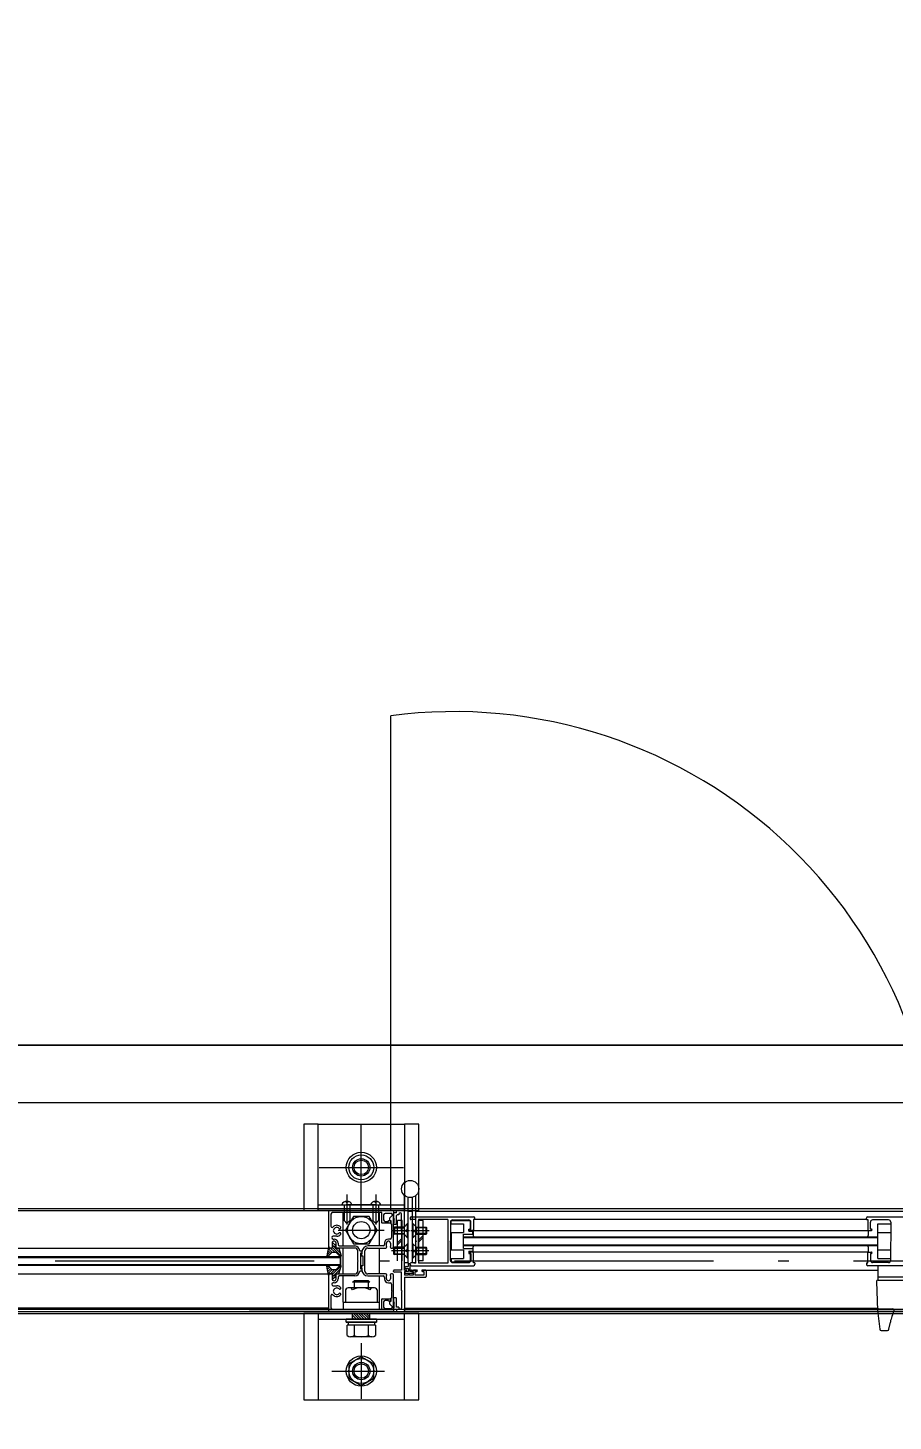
# Model space of a CAD drawing. Header units: millimetres. Extents: x -13466 to 37833, y -11727 to 34084.
# Drawn here: x 7601 to 8202, y 14027 to 14995 of the extents above; entities that cross this region are included whole.
import ezdxf

# ---------------------------------------------------------------- set-up
doc = ezdxf.new("R2010")
doc.units = ezdxf.units.MM
doc.header["$LTSCALE"] = 30
doc.header["$PDSIZE"] = 300
doc.linetypes.add('SXF_一点短鎖線', pattern=[9.25, 6, -1.5, 0.25, -1.5])
for name, color, linetype, lineweight in [('D-BMK', 2, 'SXF_一点短鎖線', 13), ('D-STR-DIM', 7, 'Continuous', 13), ('D-STR-HTXT', 7, 'Continuous', 13), ('D-STR-STR1', 2, 'Continuous', 13)]:
    doc.layers.add(name, color=color, linetype=linetype, lineweight=lineweight)
doc.styles.add('MS ゴシック', font='MS Gothic.ttf')
doc.dimstyles.new('DIM-30-F', dxfattribs={"dimscale": 30, "dimtxt": 3.5, "dimasz": 2.5, "dimexe": 0, "dimexo": 2, "dimgap": 0.8, "dimtad": 1, "dimdec": 0, "dimzin": 0, "dimdsep": 46, "dimtxsty": 'MS ゴシック', "dimblk": 'OPEN', "dimcen": 0.1, "dimaunit": 1, "dimadec": 4, "dimazin": 0, "dimtfac": 1, "dimtdec": 0, "dimtmove": 2, "dimatfit": 3, "dimldrblk": 'OPEN', "dimfxl": 1, "dimtolj": 1, "dimtzin": 0, "dimlwd": -1, "dimlwe": -1, "dimarcsym": 2})

# ---------------------------------------------------------------- blocks, each defined once
blk = doc.blocks.new('_Open')
at = {"color": 0, "linetype": 'ByBlock', "lineweight": -2}
for p, q in [((-1, 0.167), (0, 0)), ((-1, -0.167), (0, 0)), ((0, 0), (-1, 0))]:
    blk.add_line(p, q, dxfattribs=at)
blk = doc.blocks.new('*D20')
at = {"layer": 'D-STR-DIM', "color": 0, "transparency": 16777216}
for p, q in [((8743.3, 12827.45), (8769.9, 12881.24)), ((8837.13, 12848), (9599.08, 12471.25)), ((9692.9, 12491.8), (9666.31, 12438.01))]:
    blk.add_line(p, q, dxfattribs=at)
at = {"layer": 'Defpoints', "color": 0, "transparency": 16777216}
for p in [(8769.9, 12881.24), (9666.31, 12438.01), (9666.31, 12438.01)]:
    blk.add_point(p, dxfattribs=at)
at = {"layer": 'D-STR-DIM', "color": 0, "transparency": 16777216, "xscale": 75, "yscale": 75, "zscale": 75}
for p, rotation in [((8769.9, 12881.24), 153.6900675261025), ((9666.31, 12438.01), 333.6900675261025)]:
    blk.add_blockref('_Open', p, dxfattribs=dict(at, rotation=rotation))
at = {"layer": 'D-STR-DIM', "color": 0, "transparency": 16777216, "insert": (9252.01, 12728.2), "char_height": 105, "width": 46998.7126, "attachment_point": 5, "rotation": 333.69007, "style": 'MS ゴシック'}
blk.add_mtext('\\A1;R1000', dxfattribs=at)

msp = doc.modelspace()

# ---------------------------------------------------------------- linework, layer by layer
at = {"layer": 'D-BMK', "linetype": 'SXF_一点短鎖線'}
msp.add_line((5399.481, 14138.012), (10988.159, 14138.012), dxfattribs=at)
at = {"layer": 'D-STR-HTXT', "linetype": 'Continuous'}
msp.add_lwpolyline([(6032.306, 14288.012), (10432.306, 14288.012), (10432.306, 11488.012), (6032.306, 11488.012), (6032.306, 14288.012)], dxfattribs=at)
at = {"layer": 'D-STR-STR1', "linetype": 'Continuous'}
for p, q in [((7852.806, 14173.013), (7852.806, 14516.777)), ((10432.306, 14288.012), (6032.306, 14288.012)), ((6072.307, 14248.012), (10392.307, 14248.012)), ((7862.306, 14137.013), (7862.306, 14183.541)), ((7864.806, 14137.013), (7864.806, 14182.203)), ((7867.806, 14137.013), (7867.806, 14182.203)), ((7870.306, 14137.013), (7870.306, 14183.541)), ((6227.007, 14174.511), (10262.306, 14174.511)), ((7004.506, 14173.012), (7781.902, 14173.012)), ((7752.306, 14173.013), (7810.106, 14173.013)), ((7809.806, 14147.813), (7809.806, 14172.713)), ((7810.106, 14173.013), (7854.506, 14173.013)), ((7811.206, 14170.613), (7811.206, 14162.145)), ((7846.606, 14171.613), (7812.206, 14171.613)), ((7812.306, 14173.013), (7852.306, 14173.013)), ((7819.806, 14148.413), (7819.806, 14171.613)), ((7844.806, 14171.613), (7844.806, 14148.413)), ((7846.606, 14164.613), (7846.606, 14171.613)), ((7853.806, 14171.013), (7848.806, 14171.013)), ((7853.806, 14170.013), (7853.806, 14171.013)), ((7854.806, 14172.713), (7854.806, 14170.013)), ((7854.806, 14171.513), (7854.806, 14170.513)), ((7856.806, 14171.513), (7854.806, 14171.513)), ((7855.006, 14170.513), (7854.806, 14170.513)), ((7855.006, 14167.471), (7855.006, 14170.513)), ((7856.806, 14171.513), (7856.806, 14172.513)), ((7857.306, 14173.013), (7861.806, 14173.013)), ((7858.306, 14170.513), (7858.306, 14170.013)), ((7860.306, 14159.471), (7860.306, 14170.513)), ((7862.306, 14131.713), (7862.306, 14172.513)), ((7867.806, 14172.313), (7864.806, 14172.313)), ((8225.306, 14172.313), (7870.306, 14172.313)), ((7815.306, 14161.513), (7814.806, 14161.206)), ((7815.806, 14161.206), (7815.306, 14161.513)), ((7822.306, 14164.013), (7820.306, 14166.013)), ((7826.818, 14168.913), (7821.329, 14159.413)), ((7822.306, 14164.013), (7824.306, 14166.013)), ((7837.795, 14168.913), (7826.818, 14168.913)), ((7843.284, 14159.413), (7837.795, 14168.913)), ((7842.306, 14164.013), (7840.306, 14166.013)), ((7842.306, 14164.013), (7844.306, 14166.013)), ((7852.406, 14164.313), (7846.906, 14164.313)), ((7847.806, 14170.013), (7847.806, 14166.513)), ((7848.806, 14165.513), (7851.206, 14165.513)), ((7851.206, 14165.513), (7851.206, 14166.013)), ((7851.206, 14166.013), (7852.706, 14166.013)), ((7854.006, 14169.913), (7851.906, 14167.813)), ((7851.906, 14167.813), (7851.906, 14166.213)), ((7851.906, 14166.213), (7852.806, 14166.213)), ((7852.706, 14166.013), (7852.706, 14164.613)), ((7852.806, 14166.213), (7852.806, 14163.913)), ((7852.806, 14163.913), (7853.406, 14163.913)), ((7853.406, 14163.913), (7853.406, 14159.471)), ((7854.806, 14170.013), (7853.806, 14170.013)), ((7854.806, 14169.913), (7854.006, 14169.913)), ((7854.806, 14147.813), (7854.806, 14169.913)), ((7855.006, 14164.513), (7854.806, 14164.513)), ((7854.806, 14164.513), (7854.806, 14163.513)), ((7854.806, 14163.513), (7856.306, 14163.513)), ((7854.806, 14161.013), (7855.306, 14161.513)), ((7854.806, 14161.013), (7854.806, 14157.013)), ((7854.806, 14161.013), (7862.006, 14161.013)), ((7855.006, 14166.554), (7855.006, 14164.513)), ((7855.306, 14161.513), (7855.306, 14156.513)), ((7862.006, 14161.513), (7855.306, 14161.513)), ((7856.806, 14164.013), (7856.806, 14169.513)), ((7858.306, 14170.013), (7857.306, 14170.013)), ((7857.506, 14138.013), (7857.506, 14166.013)), ((7860.706, 14166.013), (7857.506, 14166.013)), ((7860.706, 14138.013), (7860.706, 14166.013)), ((7862.006, 14161.513), (7864.506, 14164.013)), ((7862.006, 14161.513), (7862.006, 14156.513)), ((7864.506, 14164.013), (7864.806, 14164.013)), ((7864.506, 14159.513), (7864.506, 14164.013)), ((7864.806, 14159.513), (7864.806, 14164.013)), ((7866.306, 14167.713), (7866.306, 14167.213)), ((7868.806, 14166.713), (7866.806, 14166.713)), ((7867.306, 14168.713), (7910.306, 14168.713)), ((7868.106, 14164.013), (7867.806, 14164.013)), ((7867.806, 14164.013), (7867.806, 14159.513)), ((7868.106, 14164.013), (7868.106, 14159.513)), ((7870.606, 14161.513), (7868.106, 14164.013)), ((7870.306, 14166.913), (7868.806, 14166.913)), ((7868.806, 14166.913), (7868.806, 14166.713)), ((7870.306, 14152.013), (7870.306, 14166.913)), ((7870.606, 14156.513), (7870.606, 14161.513)), ((7870.606, 14161.513), (7877.306, 14161.513)), ((7877.806, 14161.013), (7870.606, 14161.013)), ((7872.106, 14166.913), (7872.106, 14136.513)), ((7892.506, 14166.913), (7872.106, 14166.913)), ((7872.106, 14138.013), (7872.106, 14166.013)), ((7875.306, 14166.013), (7872.106, 14166.013)), ((7875.306, 14138.013), (7875.306, 14166.013)), ((7877.306, 14156.513), (7877.306, 14161.513)), ((7877.806, 14161.013), (7877.306, 14161.513)), ((7877.806, 14157.013), (7877.806, 14161.013)), ((7892.506, 14166.913), (7892.506, 14136.513)), ((7894.306, 14165.013), (7894.306, 14152.013)), ((7894.806, 14166.013), (7908.006, 14166.013)), ((7894.806, 14163.713), (7894.806, 14166.013)), ((7894.806, 14163.713), (7903.306, 14163.713)), ((7895.806, 14166.513), (7907.006, 14166.513)), ((7903.306, 14163.713), (7903.306, 14157.713)), ((7908.006, 14166.013), (7908.006, 14160.213)), ((7908.506, 14160.213), (7908.506, 14165.013)), ((7911.306, 14166.713), (7910.306, 14166.713)), ((7910.306, 14166.713), (7910.306, 14159.713)), ((8183.306, 14166.713), (7910.306, 14166.713)), ((7911.306, 14166.713), (7911.306, 14167.713)), ((8183.306, 14166.713), (8183.306, 14167.713)), ((8183.306, 14166.713), (8184.306, 14166.713)), ((8184.306, 14168.713), (8229.306, 14168.713)), ((8184.306, 14166.713), (8184.306, 14159.713)), ((8186.106, 14160.213), (8186.106, 14165.013)), ((8198.806, 14166.513), (8187.606, 14166.513)), ((8191.306, 14163.713), (8200.306, 14163.713)), ((8191.306, 14139.713), (8191.306, 14163.713)), ((8200.306, 14165.013), (8200.306, 14152.013)), ((7812.356, 14147.013), (7812.356, 14150.812)), ((7812.363, 14150.821), (7814.121, 14149.063)), ((7813.113, 14159.513), (7812.806, 14159.013)), ((7812.806, 14159.013), (7813.113, 14158.513)), ((7815.306, 14155.263), (7812.831, 14155.263)), ((7812.831, 14153.213), (7813.406, 14153.213)), ((7814.806, 14156.819), (7815.306, 14156.513)), ((7815.306, 14156.513), (7815.806, 14156.819)), ((7816.306, 14159.413), (7848.306, 14159.413)), ((7816.306, 14159.413), (7848.306, 14159.413)), ((7821.329, 14159.413), (7826.818, 14149.913)), ((7837.795, 14149.913), (7843.284, 14159.413)), ((7852.406, 14153.213), (7851.206, 14153.213)), ((7865.841, 14159.013), (7853.202, 14159.013)), ((7853.406, 14158.554), (7853.406, 14154.213)), ((7854.806, 14157.013), (7855.306, 14156.513)), ((7854.806, 14157.013), (7862.006, 14157.013)), ((7862.006, 14156.513), (7855.306, 14156.513)), ((7857.506, 14150.664), (7860.706, 14153.864)), ((7857.506, 14149.25), (7860.706, 14152.45)), ((7860.306, 14158.554), (7860.306, 14131.713)), ((7862.006, 14156.513), (7864.506, 14154.013)), ((7864.806, 14159.513), (7863.306, 14159.513)), ((7863.306, 14159.513), (7863.306, 14158.513)), ((7864.806, 14158.513), (7863.306, 14158.513)), ((7864.506, 14154.013), (7864.506, 14158.513)), ((7864.506, 14154.013), (7864.806, 14154.013)), ((7864.806, 14154.013), (7864.806, 14158.513)), ((7879.594, 14159.013), (7866.807, 14159.013)), ((7867.806, 14159.513), (7869.306, 14159.513)), ((7867.806, 14158.513), (7867.806, 14154.013)), ((7867.806, 14158.513), (7869.306, 14158.513)), ((7868.106, 14154.013), (7867.806, 14154.013)), ((7868.106, 14158.513), (7868.106, 14154.013)), ((7870.606, 14156.513), (7868.106, 14154.013)), ((7869.306, 14158.513), (7869.306, 14159.513)), ((7870.306, 14152.013), (7870.606, 14151.713)), ((7870.306, 14151.413), (7870.606, 14151.713)), ((7870.306, 14136.513), (7870.306, 14151.413)), ((7877.806, 14157.013), (7870.606, 14157.013)), ((7870.606, 14156.513), (7877.306, 14156.513)), ((7875.306, 14155.689), (7872.106, 14152.489)), ((7875.306, 14154.275), (7872.106, 14151.075)), ((7877.806, 14157.013), (7877.306, 14156.513)), ((7894.306, 14152.013), (7894.006, 14151.713)), ((7894.306, 14151.413), (7894.006, 14151.713)), ((7894.306, 14138.413), (7894.306, 14151.413)), ((7894.806, 14157.713), (7903.306, 14157.713)), ((7894.806, 14157.713), (7894.806, 14145.713)), ((7903.306, 14146.713), (7903.306, 14156.713)), ((7903.306, 14156.713), (7909.806, 14156.713)), ((7903.306, 14148.713), (7903.306, 14154.713)), ((7903.306, 14154.713), (8191.306, 14154.713)), ((7903.306, 14154.213), (8191.306, 14154.213)), ((7907.006, 14158.713), (7907.006, 14160.213)), ((7907.006, 14160.213), (7908.006, 14160.213)), ((7907.006, 14158.713), (7909.806, 14158.713)), ((7908.506, 14160.213), (7907.806, 14160.213)), ((7909.806, 14159.213), (7907.806, 14159.213)), ((7909.806, 14156.713), (7909.806, 14158.713)), ((7909.81, 14159.213), (8184.606, 14159.213)), ((7910.006, 14159.254), (7910.006, 14155.713)), ((8184.606, 14159.213), (8184.606, 14155.713)), ((8184.806, 14159.213), (8186.806, 14159.213)), ((8186.106, 14160.213), (8186.806, 14160.213)), ((8191.306, 14157.713), (8200.306, 14157.713)), ((8200.306, 14152.013), (8200.606, 14151.713)), ((8200.306, 14151.413), (8200.606, 14151.713)), ((8200.306, 14138.413), (8200.306, 14151.413)), ((7004.006, 14147.012), (7809.806, 14147.012)), ((7809.499, 14147.849), (7808.361, 14141.663)), ((7808.483, 14142.327), (7809.47, 14141.34)), ((7808.758, 14143.82), (7809.806, 14142.771)), ((7809.033, 14145.313), (7809.806, 14144.539)), ((7809.156, 14141.013), (7811.886, 14143.859)), ((7809.307, 14146.805), (7809.806, 14146.306)), ((7809.806, 14148.013), (7809.806, 14147.013)), ((7812.356, 14147.013), (7809.806, 14147.013)), ((7809.806, 14146.306), (7812.117, 14143.996)), ((7809.806, 14144.539), (7811.201, 14143.144)), ((7809.806, 14142.771), (7810.335, 14142.242)), ((7811.406, 14147.013), (7810.606, 14147.013)), ((7811.406, 14147.013), (7810.606, 14147.013)), ((7811.406, 14147.013), (7810.606, 14147.013)), ((7810.868, 14147.013), (7813.868, 14144.013)), ((7812.006, 14150.413), (7812.006, 14148.013)), ((7812.006, 14150.413), (7812.006, 14148.013)), ((7812.006, 14150.413), (7812.006, 14148.013)), ((7812.006, 14148.013), (7812.206, 14148.013)), ((7812.006, 14148.013), (7812.206, 14148.013)), ((7812.006, 14148.013), (7812.206, 14148.013)), ((7812.206, 14148.013), (7812.206, 14147.813)), ((7812.206, 14148.013), (7812.206, 14147.813)), ((7812.206, 14148.013), (7812.206, 14147.813)), ((7812.247, 14144.013), (7814.466, 14144.013)), ((7812.356, 14149.06), (7814.121, 14147.295)), ((7812.356, 14147.292), (7818.329, 14141.319)), ((7814.121, 14149.696), (7814.121, 14147.013)), ((7814.121, 14147.013), (7816.602, 14147.013)), ((7814.403, 14147.013), (7817.664, 14143.752)), ((7814.606, 14148.013), (7814.806, 14148.013)), ((7814.606, 14147.813), (7814.606, 14148.013)), ((7814.606, 14147.813), (7814.606, 14148.013)), ((7814.606, 14148.013), (7814.806, 14148.013)), ((7814.606, 14147.813), (7814.606, 14148.013)), ((7814.606, 14148.013), (7814.806, 14148.013)), ((7814.806, 14148.013), (7814.806, 14150.413)), ((7814.806, 14148.013), (7814.806, 14150.413)), ((7814.806, 14148.013), (7814.806, 14150.413)), ((7817.556, 14141.013), (7814.827, 14143.859)), ((7827.806, 14147.013), (7815.406, 14147.013)), ((7816.171, 14147.013), (7816.81, 14146.373)), ((7816.206, 14150.413), (7816.206, 14149.213)), ((7816.206, 14150.413), (7816.206, 14149.413)), ((7816.602, 14147.013), (7818.343, 14141.668)), ((7817.006, 14148.413), (7827.806, 14148.413)), ((7819.806, 14129.013), (7819.806, 14147.013)), ((7826.818, 14149.913), (7837.795, 14149.913)), ((7829.806, 14138.471), (7829.806, 14145.013)), ((7831.206, 14145.013), (7832.806, 14145.013)), ((7831.806, 14143.513), (7831.806, 14138.013)), ((7832.806, 14143.513), (7831.806, 14143.513)), ((7832.506, 14143.013), (7832.506, 14141.513)), ((7832.806, 14143.013), (7832.506, 14143.013)), ((7832.506, 14141.513), (7833.406, 14141.513)), ((7832.806, 14145.013), (7832.806, 14143.513)), ((7832.806, 14144.413), (7832.806, 14143.013)), ((7833.406, 14141.513), (7833.406, 14134.513)), ((7834.806, 14138.471), (7834.806, 14145.013)), ((7847.406, 14148.413), (7836.806, 14148.413)), ((7836.806, 14147.013), (7849.206, 14147.013)), ((7844.806, 14147.013), (7844.806, 14129.013)), ((7848.406, 14150.413), (7848.406, 14149.413)), ((7849.806, 14148.013), (7849.806, 14150.413)), ((7850.006, 14148.013), (7849.806, 14148.013)), ((7850.006, 14147.813), (7850.006, 14148.013)), ((7852.406, 14148.013), (7852.406, 14147.813)), ((7852.606, 14148.013), (7852.406, 14148.013)), ((7852.606, 14150.413), (7852.606, 14148.013)), ((7865.841, 14145.013), (7853.202, 14145.013)), ((7853.206, 14147.013), (7854.006, 14147.013)), ((7854.806, 14147.013), (7855.306, 14147.513)), ((7854.806, 14147.013), (7854.806, 14143.013)), ((7854.806, 14147.013), (7862.006, 14147.013)), ((7854.806, 14143.013), (7855.306, 14142.513)), ((7854.806, 14143.013), (7862.006, 14143.013)), ((7855.306, 14147.513), (7855.306, 14142.513)), ((7862.006, 14147.513), (7855.306, 14147.513)), ((7862.006, 14142.513), (7855.306, 14142.513)), ((7862.006, 14147.513), (7864.506, 14150.013)), ((7862.006, 14147.513), (7862.006, 14142.513)), ((7862.006, 14142.513), (7864.506, 14140.013)), ((7864.806, 14145.513), (7863.306, 14145.513)), ((7863.306, 14145.513), (7863.306, 14144.513)), ((7864.806, 14144.513), (7863.306, 14144.513)), ((7864.506, 14150.013), (7864.806, 14150.013)), ((7864.506, 14145.513), (7864.506, 14150.013)), ((7864.506, 14140.013), (7864.506, 14144.513)), ((7864.806, 14145.513), (7864.806, 14150.013)), ((7864.806, 14140.013), (7864.806, 14144.513)), ((7879.223, 14145.013), (7866.807, 14145.013)), ((7868.106, 14150.013), (7867.806, 14150.013)), ((7867.806, 14150.013), (7867.806, 14145.513)), ((7867.806, 14145.513), (7869.306, 14145.513)), ((7867.806, 14144.513), (7867.806, 14140.013)), ((7867.806, 14144.513), (7869.306, 14144.513)), ((7868.106, 14150.013), (7868.106, 14145.513)), ((7870.606, 14147.513), (7868.106, 14150.013)), ((7868.106, 14144.513), (7868.106, 14140.013)), ((7870.606, 14142.513), (7868.106, 14140.013)), ((7869.306, 14144.513), (7869.306, 14145.513)), ((7870.606, 14142.513), (7870.606, 14147.513)), ((7870.606, 14147.513), (7877.306, 14147.513)), ((7877.806, 14147.013), (7870.606, 14147.013)), ((7877.806, 14143.013), (7870.606, 14143.013)), ((7870.606, 14142.513), (7877.306, 14142.513)), ((7877.306, 14142.513), (7877.306, 14147.513)), ((7877.806, 14147.013), (7877.306, 14147.513)), ((7877.806, 14143.013), (7877.306, 14142.513)), ((7877.806, 14143.013), (7877.806, 14147.013)), ((7894.806, 14145.713), (7903.306, 14145.713)), ((7903.306, 14149.213), (8191.306, 14149.213)), ((7903.306, 14148.713), (8191.306, 14148.713)), ((7903.306, 14146.713), (7909.806, 14146.713)), ((7903.306, 14145.713), (7903.306, 14139.713)), ((7907.006, 14144.713), (7907.006, 14143.213)), ((7907.006, 14144.713), (7909.806, 14144.713)), ((7907.006, 14143.213), (7908.006, 14143.213)), ((7909.806, 14144.213), (7907.806, 14144.213)), ((7908.506, 14143.213), (7907.806, 14143.213)), ((7908.006, 14143.213), (7908.006, 14137.413)), ((7908.506, 14143.213), (7908.506, 14138.413)), ((7909.806, 14146.713), (7909.806, 14144.713)), ((7910.006, 14144.171), (7910.006, 14147.713)), ((8184.606, 14144.213), (7910.006, 14144.213)), ((7910.306, 14136.713), (7910.306, 14143.713)), ((8184.306, 14136.713), (8184.306, 14143.713)), ((8184.606, 14147.713), (8184.606, 14144.213)), ((8184.806, 14144.213), (8186.806, 14144.213)), ((8186.106, 14143.213), (8186.106, 14138.413)), ((8186.106, 14143.213), (8186.806, 14143.213)), ((8191.306, 14145.713), (8200.306, 14145.713)), ((6994.806, 14141.012), (7817.806, 14141.012)), ((6994.806, 14140.512), (7817.806, 14140.512)), ((6994.806, 14135.512), (7817.806, 14135.512)), ((6994.806, 14135.012), (7817.806, 14135.012)), ((7809.499, 14128.176), (7808.361, 14134.363)), ((7808.483, 14133.699), (7809.47, 14134.686)), ((7808.758, 14132.206), (7809.806, 14133.254)), ((7808.838, 14135.013), (7809.156, 14135.013)), ((7809.033, 14130.713), (7809.806, 14131.487)), ((7809.156, 14135.013), (7811.886, 14132.167)), ((7809.806, 14133.254), (7810.335, 14133.783)), ((7809.806, 14131.487), (7811.201, 14132.881)), ((7809.806, 14129.719), (7812.117, 14132.03)), ((7810.868, 14129.013), (7813.868, 14132.013)), ((7812.247, 14132.013), (7814.466, 14132.013)), ((7812.356, 14128.733), (7818.329, 14134.706)), ((7814.403, 14129.013), (7817.664, 14132.274)), ((7817.556, 14135.013), (7814.827, 14132.167)), ((7816.602, 14129.013), (7818.343, 14134.358)), ((7817.868, 14141.013), (7817.556, 14141.013)), ((7817.868, 14135.013), (7817.556, 14135.013)), ((7817.806, 14141.013), (7817.806, 14135.013)), ((7817.806, 14141.013), (7817.806, 14135.013)), ((7817.806, 14141.013), (7817.806, 14135.013)), ((7817.806, 14135.013), (7817.806, 14141.013)), ((7829.806, 14131.013), (7829.806, 14137.554)), ((7831.806, 14138.013), (7831.806, 14132.513)), ((7831.806, 14132.513), (7832.806, 14132.513)), ((7832.506, 14134.513), (7832.506, 14133.013)), ((7833.406, 14134.513), (7832.506, 14134.513)), ((7832.506, 14133.013), (7832.806, 14133.013)), ((7832.806, 14133.013), (7832.806, 14131.613)), ((7832.806, 14132.513), (7832.806, 14131.013)), ((7834.806, 14131.013), (7834.806, 14137.554)), ((7860.306, 14131.713), (7855.306, 14131.713)), ((7862.306, 14137.013), (7864.806, 14137.013)), ((7862.306, 14131.713), (7863.306, 14131.713)), ((7862.658, 14133.507), (7863.022, 14134.007)), ((7863.062, 14132.713), (7865.055, 14132.713)), ((7863.426, 14134.213), (7864.78, 14134.213)), ((7864.506, 14140.013), (7864.806, 14140.013)), ((7864.869, 14135.93), (7864.78, 14134.213)), ((7865.055, 14132.713), (7865.137, 14130.613)), ((7865.319, 14136.213), (7866.171, 14136.213)), ((7866.303, 14130.613), (7866.171, 14136.213)), ((7866.306, 14135.713), (7866.306, 14136.213)), ((7868.806, 14136.713), (7866.806, 14136.713)), ((7867.306, 14134.713), (7910.306, 14134.713)), ((7867.306, 14131.713), (7870.806, 14131.713)), ((7868.106, 14140.013), (7867.806, 14140.013)), ((7867.806, 14137.013), (7870.306, 14137.013)), ((7870.506, 14131.713), (7868.506, 14131.713)), ((7868.806, 14136.513), (7868.806, 14136.713)), ((7870.306, 14136.513), (7868.806, 14136.513)), ((7875.306, 14138.013), (7872.106, 14138.013)), ((7892.506, 14136.513), (7872.106, 14136.513)), ((7876.806, 14131.713), (7874.806, 14131.713)), ((7876.806, 14131.713), (7874.806, 14131.713)), ((7874.806, 14131.713), (7876.806, 14131.713)), ((7876.806, 14131.713), (8191.306, 14131.713)), ((7894.806, 14139.713), (7903.306, 14139.713)), ((7894.806, 14139.713), (7894.806, 14137.413)), ((7894.806, 14137.413), (7908.006, 14137.413)), ((7895.806, 14136.913), (7907.006, 14136.913)), ((7911.306, 14136.713), (7910.306, 14136.713)), ((7911.306, 14136.713), (7911.306, 14135.713)), ((8183.306, 14136.713), (8183.306, 14135.713)), ((8183.306, 14136.713), (8184.306, 14136.713)), ((8226.506, 14134.713), (8184.306, 14134.713)), ((8198.806, 14136.913), (8187.606, 14136.913)), ((8191.306, 14139.713), (8200.306, 14139.713)), ((8191.306, 14134.713), (8191.306, 14124.713)), ((8214.306, 14134.713), (8191.306, 14134.713)), ((7004.006, 14129.012), (7809.806, 14129.012)), ((7809.307, 14129.22), (7809.806, 14129.719)), ((7809.806, 14128.013), (7809.806, 14129.013)), ((7812.356, 14129.013), (7809.806, 14129.013)), ((7809.806, 14103.313), (7809.806, 14128.213)), ((7810.606, 14129.013), (7811.406, 14129.013)), ((7810.606, 14129.013), (7811.406, 14129.013)), ((7810.606, 14129.013), (7811.406, 14129.013)), ((7812.006, 14128.013), (7812.006, 14125.613)), ((7812.206, 14128.013), (7812.006, 14128.013)), ((7812.206, 14128.013), (7812.006, 14128.013)), ((7812.006, 14128.013), (7812.006, 14125.613)), ((7812.206, 14128.013), (7812.006, 14128.013)), ((7812.006, 14128.013), (7812.006, 14125.613)), ((7812.206, 14128.213), (7812.206, 14128.013)), ((7812.206, 14128.213), (7812.206, 14128.013)), ((7812.206, 14128.213), (7812.206, 14128.013)), ((7812.356, 14129.013), (7812.356, 14125.213)), ((7812.356, 14126.966), (7814.121, 14128.73)), ((7812.363, 14125.205), (7814.121, 14126.963)), ((7813.406, 14122.813), (7812.831, 14122.813)), ((7814.121, 14129.013), (7816.602, 14129.013)), ((7814.121, 14126.329), (7814.121, 14129.013)), ((7814.606, 14128.013), (7814.606, 14128.213)), ((7814.606, 14128.013), (7814.606, 14128.213)), ((7814.606, 14128.013), (7814.606, 14128.213)), ((7814.806, 14128.013), (7814.606, 14128.013)), ((7814.806, 14128.013), (7814.606, 14128.013)), ((7814.806, 14128.013), (7814.606, 14128.013)), ((7814.806, 14125.613), (7814.806, 14128.013)), ((7814.806, 14125.613), (7814.806, 14128.013)), ((7814.806, 14125.613), (7814.806, 14128.013)), ((7815.406, 14129.013), (7827.806, 14129.013)), ((7816.171, 14129.013), (7816.81, 14129.652)), ((7816.206, 14126.813), (7816.206, 14125.613)), ((7816.206, 14126.613), (7816.206, 14125.613)), ((7827.806, 14127.613), (7817.006, 14127.613)), ((7819.806, 14109.413), (7819.806, 14127.613)), ((7826.306, 14123.212), (7827.306, 14124.212)), ((7838.306, 14123.212), (7826.306, 14123.212)), ((7837.306, 14124.212), (7827.306, 14124.212)), ((7827.306, 14124.212), (7827.306, 14118.438)), ((7832.806, 14131.013), (7831.206, 14131.013)), ((7849.206, 14129.013), (7836.806, 14129.013)), ((7836.806, 14127.613), (7847.406, 14127.613)), ((7838.306, 14123.212), (7837.306, 14124.212)), ((7837.306, 14118.438), (7837.306, 14124.212)), ((7844.806, 14127.613), (7844.806, 14109.413)), ((7848.406, 14126.613), (7848.406, 14125.613)), ((7849.806, 14128.013), (7850.006, 14128.013)), ((7849.806, 14125.613), (7849.806, 14128.013)), ((7850.006, 14128.013), (7850.006, 14128.213)), ((7851.206, 14122.813), (7852.406, 14122.813)), ((7852.406, 14128.213), (7852.406, 14128.013)), ((7852.406, 14128.013), (7852.606, 14128.013)), ((7852.606, 14128.013), (7852.606, 14125.613)), ((7854.006, 14129.013), (7853.206, 14129.013)), ((7853.406, 14121.813), (7853.406, 14117.471)), ((7854.806, 14130.779), (7854.806, 14131.213)), ((7854.806, 14106.113), (7854.806, 14128.213)), ((7860.306, 14130.213), (7855.306, 14130.213)), ((7860.306, 14122.513), (7860.306, 14130.213)), ((7862.306, 14130.713), (7863.306, 14130.713)), ((7862.306, 14130.713), (7862.306, 14128.213)), ((7868.306, 14129.213), (7862.306, 14129.213)), ((7864.806, 14128.213), (7862.306, 14128.213)), ((7862.306, 14126.713), (7862.306, 14103.513)), ((7862.306, 14126.713), (7876.806, 14126.713)), ((7865.137, 14130.613), (7862.806, 14130.613)), ((7865.806, 14129.213), (7864.806, 14129.213)), ((7864.806, 14129.213), (7864.806, 14128.213)), ((7865.806, 14128.213), (7865.806, 14129.213)), ((7868.306, 14128.213), (7865.806, 14128.213)), ((7867.806, 14130.613), (7866.303, 14130.613)), ((7867.306, 14130.713), (7868.306, 14130.713)), ((7868.306, 14130.713), (7868.306, 14128.213)), ((7868.306, 14129.213), (7868.306, 14130.113)), ((7869.806, 14128.213), (7869.806, 14130.713)), ((7869.806, 14130.713), (7870.806, 14130.713)), ((7875.806, 14128.213), (7869.806, 14128.213)), ((7874.806, 14130.713), (7875.806, 14130.713)), ((7875.806, 14130.713), (7875.806, 14128.213)), ((7877.306, 14131.213), (7877.306, 14127.213)), ((8190.332, 14123.688), (8191.046, 14103.517)), ((8191.332, 14124.713), (8228.806, 14124.713)), ((8213.306, 14126.713), (8192.306, 14126.713)), ((7811.206, 14113.88), (7811.206, 14105.413)), ((7813.113, 14117.513), (7812.806, 14117.013)), ((7812.806, 14117.013), (7813.113, 14116.513)), ((7812.831, 14120.763), (7815.306, 14120.763)), ((7815.306, 14119.513), (7814.806, 14119.206)), ((7814.806, 14114.819), (7815.306, 14114.513)), ((7815.806, 14119.206), (7815.306, 14119.513)), ((7815.306, 14114.513), (7815.806, 14114.819)), ((7821.356, 14117.984), (7821.356, 14109.413)), ((7840.856, 14119.413), (7823.756, 14119.413)), ((7843.256, 14117.984), (7843.256, 14109.413)), ((7852.806, 14112.113), (7852.806, 14109.813)), ((7853.406, 14112.113), (7852.806, 14112.113)), ((7853.406, 14116.554), (7853.406, 14112.113)), ((7854.806, 14112.513), (7856.306, 14112.513)), ((7854.806, 14112.513), (7854.806, 14111.513)), ((7856.806, 14106.013), (7856.806, 14112.013)), ((7860.306, 14117.471), (7860.306, 14121.313)), ((7860.306, 14116.554), (7860.306, 14105.513)), ((6227.007, 14104.511), (10237.306, 14104.511)), ((6283.808, 14103.011), (10245.806, 14102.996)), ((7004.506, 14103.012), (7781.902, 14103.012)), ((7809.806, 14105.212), (7004.806, 14105.212)), ((7810.106, 14103.013), (7754.506, 14103.013)), ((7774.455, 14103.012), (7774.479, 14103.012)), ((7774.455, 14103.012), (7774.479, 14103.012)), ((7787.15, 14103.012), (7787.164, 14103.012)), ((7852.306, 14103.013), (7810.106, 14103.013)), ((7854.506, 14103.013), (7810.106, 14103.013)), ((7812.206, 14104.413), (7846.606, 14104.413)), ((7819.806, 14109.413), (7844.806, 14109.413)), ((7819.806, 14109.413), (7819.806, 14104.413)), ((7819.806, 14104.413), (7844.806, 14104.413)), ((7844.806, 14109.413), (7844.806, 14104.413)), ((7846.606, 14104.413), (7846.606, 14111.413)), ((7846.906, 14111.713), (7852.406, 14111.713)), ((7847.806, 14109.513), (7847.806, 14106.013)), ((7851.206, 14110.513), (7848.806, 14110.513)), ((7848.806, 14105.013), (7853.806, 14105.013)), ((7851.206, 14110.013), (7851.206, 14110.513)), ((7852.706, 14110.013), (7851.206, 14110.013)), ((7851.906, 14109.813), (7851.906, 14108.213)), ((7852.806, 14109.813), (7851.906, 14109.813)), ((7851.906, 14108.213), (7854.006, 14106.113)), ((7852.706, 14111.413), (7852.706, 14110.013)), ((7853.806, 14106.013), (7854.806, 14106.013)), ((7853.806, 14105.013), (7853.806, 14106.013)), ((7854.006, 14106.113), (7854.806, 14106.113)), ((7854.806, 14111.513), (7855.006, 14111.513)), ((7854.806, 14106.013), (7854.806, 14103.313)), ((7855.006, 14105.513), (7854.806, 14105.513)), ((7854.806, 14105.513), (7854.806, 14104.513)), ((7854.806, 14104.513), (7856.806, 14104.513)), ((7855.006, 14109.471), (7855.006, 14111.513)), ((7855.006, 14108.554), (7855.006, 14105.513)), ((7858.306, 14106.013), (7856.806, 14106.013)), ((7856.806, 14104.513), (7856.806, 14103.513)), ((7857.306, 14103.013), (7861.806, 14103.013)), ((7858.306, 14106.013), (7858.306, 14105.513)), ((8604.806, 14103.013), (7861.82, 14103.013)), ((8190.993, 14105.013), (7862.306, 14105.013)), ((8191.046, 14103.517), (8192.646, 14090.517)), ((8192.026, 14104.713), (8201.742, 14104.713)), ((7002.306, 14101.512), (7814.559, 14101.512)), ((7812.256, 14101.512), (7852.256, 14101.512)), ((7852.256, 14101.512), (8612.256, 14101.512)), ((8198.967, 14090.517), (8199.983, 14095.596)), ((8193.626, 14089.713), (8197.987, 14089.713))]:
    msp.add_line(p, q, dxfattribs=at)
at = {"layer": 'D-STR-STR1', "linetype": 'Continuous', "lineweight": 9}
for p, q in [((7802.306, 14233.012), (7792.306, 14233.012)), ((7792.306, 14233.012), (7792.306, 14173.012)), ((7802.306, 14173.012), (7802.306, 14233.012)), ((7802.306, 14233.012), (7862.306, 14233.012)), ((7832.306, 14183.674), (7832.306, 14232.351)), ((7832.306, 14173.012), (7832.306, 14230.34)), ((7862.306, 14233.012), (7862.306, 14173.012)), ((7872.306, 14233.012), (7862.306, 14233.012)), ((7872.306, 14173.012), (7872.306, 14233.012)), ((7802.968, 14203.012), (7861.645, 14203.012)), ((7822.306, 14184.121), (7822.306, 14163.333)), ((7842.306, 14184.121), (7842.306, 14163.333)), ((7792.306, 14173.012), (7872.306, 14173.012)), ((7802.306, 14177.012), (7862.306, 14177.012)), ((7862.306, 14173.012), (7802.306, 14173.012)), ((7810.106, 14173.012), (7854.506, 14173.012)), ((7818.806, 14177.012), (7825.806, 14177.012)), ((7819.306, 14177.012), (7825.306, 14177.012)), ((7820.306, 14177.012), (7820.306, 14166.012)), ((7842.806, 14177.012), (7821.806, 14177.012)), ((7824.306, 14177.012), (7824.306, 14166.012)), ((7838.806, 14177.012), (7845.806, 14177.012)), ((7839.306, 14177.012), (7845.306, 14177.012)), ((7840.306, 14177.012), (7840.306, 14166.012)), ((7844.306, 14177.012), (7844.306, 14166.012)), ((7822.306, 14164.012), (7820.306, 14166.012)), ((7822.306, 14164.012), (7824.306, 14166.012)), ((7842.306, 14164.012), (7840.306, 14166.012)), ((7842.306, 14164.012), (7844.306, 14166.012)), ((7802.306, 14101.512), (7792.306, 14101.512)), ((7792.306, 14101.512), (7792.306, 14041.512)), ((7802.306, 14101.512), (7802.306, 14041.512)), ((7862.306, 14101.512), (7802.306, 14101.512)), ((7802.306, 14097.512), (7862.306, 14097.512)), ((7821.806, 14095.512), (7821.806, 14097.512)), ((7842.806, 14097.512), (7821.806, 14097.512)), ((7842.806, 14095.512), (7821.806, 14095.512)), ((7821.806, 14095.512), (7842.806, 14095.512)), ((7842.106, 14095.512), (7822.506, 14095.512)), ((7822.506, 14086.245), (7822.506, 14093.512)), ((7842.106, 14093.512), (7822.506, 14093.512)), ((7823.106, 14095.512), (7823.106, 14093.512)), ((7841.506, 14095.512), (7823.106, 14095.512)), ((7826.306, 14097.512), (7826.306, 14101.512)), ((7826.306, 14100.271), (7827.306, 14099.271)), ((7826.306, 14098.503), (7827.297, 14097.512)), ((7826.833, 14101.512), (7827.306, 14101.039)), ((7827.306, 14101.039), (7828.306, 14100.039)), ((7827.306, 14099.271), (7828.306, 14098.271)), ((7827.306, 14093.512), (7827.306, 14086.245)), ((7828.306, 14100.039), (7830.833, 14097.512)), ((7828.306, 14098.271), (7829.065, 14097.512)), ((7828.601, 14101.512), (7832.306, 14097.807)), ((7830.368, 14101.512), (7832.306, 14099.574)), ((7832.136, 14101.512), (7832.306, 14101.342)), ((7832.306, 14101.342), (7836.136, 14097.512)), ((7832.306, 14099.574), (7834.368, 14097.512)), ((7832.306, 14097.807), (7832.601, 14097.512)), ((7833.904, 14101.512), (7836.306, 14099.11)), ((7835.672, 14101.512), (7836.306, 14100.878)), ((7836.306, 14100.878), (7837.306, 14099.878)), ((7836.306, 14099.11), (7837.306, 14098.11)), ((7837.306, 14099.878), (7838.306, 14098.878)), ((7837.306, 14098.11), (7837.904, 14097.512)), ((7837.306, 14086.245), (7837.306, 14093.512)), ((7837.44, 14101.512), (7838.306, 14100.645)), ((7838.306, 14097.512), (7838.306, 14101.512)), ((7841.506, 14095.512), (7841.506, 14093.512)), ((7842.106, 14093.512), (7842.106, 14086.245)), ((7842.806, 14097.512), (7842.806, 14095.512)), ((7862.306, 14041.512), (7862.306, 14101.512)), ((7872.306, 14101.512), (7862.306, 14101.512)), ((7872.306, 14041.512), (7872.306, 14101.512)), ((7839.806, 14085.387), (7824.806, 14085.387)), ((7832.306, 14080.851), (7832.306, 14042.174)), ((7832.306, 14071.512), (7823.646, 14066.512)), ((7823.646, 14066.512), (7823.646, 14056.512)), ((7840.967, 14066.512), (7832.306, 14071.512)), ((7840.967, 14056.512), (7840.967, 14066.512)), ((7811.815, 14061.512), (7848.439, 14061.512)), ((7823.646, 14056.512), (7832.306, 14051.512)), ((7832.306, 14051.512), (7840.967, 14056.512)), ((7792.306, 14041.512), (7802.306, 14041.512)), ((7802.306, 14041.512), (7862.306, 14041.512)), ((7862.306, 14041.512), (7872.306, 14041.512))]:
    msp.add_line(p, q, dxfattribs=at)
for centre, radius in [((7832.306, 14203.012), 10.5), ((7832.306, 14203.012), 8.66), ((7832.306, 14203.012), 6), ((7832.306, 14203.012), 5), ((7832.306, 14061.512), 10.5), ((7832.306, 14061.512), 8.66), ((7832.306, 14061.512), 6), ((7832.306, 14061.512), 5)]:
    msp.add_circle(centre, radius, dxfattribs=at)
at = {"layer": 'D-STR-STR1', "linetype": 'Continuous'}
for centre, radius in [((7866.306, 14188.013), 6), ((7832.306, 14159.413), 9.5), ((7832.306, 14159.413), 6)]:
    msp.add_circle(centre, radius, dxfattribs=at)
for centre, radius, start, end in [((7896.65, 14182.559), 337.081, 354.730155, 97.473482), ((7810.106, 14172.713), 0.3, 90, 180), ((7812.206, 14170.613), 1, 90, 180), ((7848.806, 14170.013), 1, 90, 180), ((7854.506, 14172.713), 0.3, 0, 90), ((7857.306, 14172.513), 0.5, 90.00174, 179.998245), ((7859.306, 14170.513), 1, 0, 180), ((7861.806, 14172.513), 0.5, 0.000885, 89.99826), ((7812.006, 14162.145), 0.8, 180, 316.491707), ((7815.306, 14159.013), 3.75, 44.477512, 136.491707), ((7815.306, 14159.013), 2.25, 102.839588, 167.160412), ((7815.306, 14159.013), 2.25, 44.477512, 77.160412), ((7817.447, 14161.115), 0.75, 224.477512, 44.477512), ((7846.906, 14164.613), 0.3, 180, 270), ((7848.806, 14166.513), 1, 180, 270), ((7852.406, 14164.613), 0.3, 270, 0), ((7854.806, 14167.013), 0.5, 293.578255, 66.421753), ((7856.306, 14164.013), 0.5, 270.001747, 359.999126), ((7857.306, 14169.513), 0.5, 90.00174, 179.998245), ((7867.306, 14167.713), 1, 90, 180), ((7866.806, 14167.213), 0.5, 180, 270), ((7895.806, 14165.013), 1.5, 90, 180), ((7907.006, 14165.013), 1.5, 0, 90), ((7910.306, 14167.713), 1, 0, 90), ((8184.306, 14167.713), 1, 90, 180), ((8187.606, 14165.013), 1.5, 90, 180), ((8198.806, 14165.013), 1.5, 0, 90), ((7812.831, 14154.238), 1.025, 90, 270), ((7813.406, 14150.413), 1.4, 0, 180), ((7813.406, 14150.413), 1.4, 0, 180), ((7815.306, 14159.013), 2.25, 192.839588, 257.160412), ((7813.406, 14150.413), 2.8, 0, 90), ((7813.406, 14150.413), 2.8, 0, 90), ((7815.306, 14159.013), 3.75, 270, 315.522488), ((7815.306, 14159.013), 2.25, 282.839588, 315.522488), ((7817.447, 14156.911), 0.75, 315.522488, 135.522488), ((7851.206, 14150.413), 2.8, 90, 180), ((7851.206, 14150.413), 1.4, 0, 180), ((7852.406, 14154.213), 1, 270, 0), ((7853.206, 14159.013), 0.5, 293.578178, 66.421822), ((7860.106, 14159.013), 0.5, 293.578255, 66.421753), ((7907.806, 14159.713), 0.5, 90, 180), ((7907.806, 14159.713), 0.5, 180, 270), ((7909.806, 14159.713), 0.5, 270, 0), ((7911.006, 14155.713), 1, 180, 270), ((8183.606, 14155.713), 1, 270, 0), ((8184.806, 14159.713), 0.5, 180, 270), ((8186.806, 14159.713), 0.5, 0, 90), ((8186.806, 14159.713), 0.5, 270, 0), ((7808.838, 14141.513), 0.5, 162.54523, 270), ((7810.606, 14147.813), 0.8, 180, 270), ((7810.606, 14147.813), 0.8, 180, 270), ((7810.606, 14147.813), 0.8, 180, 270), ((7811.406, 14147.813), 0.8, 270, 0), ((7811.406, 14147.813), 0.8, 270, 360), ((7811.406, 14147.813), 0.8, 270, 360), ((7812.247, 14143.513), 0.5, 90, 136.197155), ((7814.466, 14143.513), 0.5, 43.802845, 90), ((7815.406, 14147.813), 0.8, 180, 270), ((7815.406, 14147.813), 0.8, 180, 270), ((7815.406, 14147.813), 0.8, 180, 270), ((7817.206, 14149.413), 1, 180, 270), ((7817.006, 14149.213), 0.8, 180, 270), ((7817.868, 14141.513), 0.5, 270, 18.040314), ((7827.806, 14145.013), 3.4, 0, 90), ((7827.806, 14145.013), 2, 0, 90), ((7836.806, 14144.413), 4, 90, 180), ((7836.806, 14145.013), 2, 90, 180), ((7847.406, 14149.413), 1, 270, 0), ((7849.206, 14147.813), 0.8, 270, 0), ((7853.206, 14147.813), 0.8, 180, 270), ((7854.006, 14147.813), 0.8, 270, 0), ((7907.806, 14143.713), 0.5, 90, 180), ((7907.806, 14143.713), 0.5, 180, 270), ((7909.806, 14143.713), 0.5, 0, 90), ((7911.006, 14147.713), 1, 90, 180), ((8183.606, 14147.713), 1, 0, 90), ((8184.806, 14143.713), 0.5, 90, 180), ((8186.806, 14143.713), 0.5, 0, 90), ((8186.806, 14143.713), 0.5, 270, 0), ((7808.838, 14134.513), 0.5, 90, 197.45477), ((7812.247, 14132.513), 0.5, 223.802845, 270), ((7814.466, 14132.513), 0.5, 270, 316.197155), ((7817.868, 14134.513), 0.5, 341.959686, 90), ((7829.606, 14138.013), 0.5, 293.578178, 66.421822), ((7836.806, 14131.613), 4, 180, 270), ((7835.006, 14138.013), 0.5, 113.578178, 180), ((7835.006, 14138.013), 0.5, 180, 246.421822), ((7855.306, 14131.213), 0.5, 90.00174, 179.998688), ((7863.062, 14133.213), 0.5, 143.970825, 270), ((7863.426, 14133.713), 0.5, 90, 143.970825), ((7863.306, 14131.213), 0.5, 270, 90), ((7865.319, 14135.713), 0.5, 90, 154.2052), ((7866.806, 14136.213), 0.5, 90, 180), ((7867.306, 14135.713), 1, 180, 270), ((7867.306, 14131.213), 0.5, 90, 270), ((7870.806, 14131.213), 0.5, 270, 90), ((7874.806, 14131.213), 0.5, 90, 270), ((7876.806, 14131.213), 0.5, 0.001312, 89.99826), ((7895.806, 14138.413), 1.5, 180, 270), ((7907.006, 14138.413), 1.5, 270, 0), ((7910.306, 14135.713), 1, 270, 0), ((8184.306, 14135.713), 1, 180, 270), ((8187.606, 14138.413), 1.5, 180, 270), ((8198.806, 14138.413), 1.5, 270, 0), ((7810.606, 14128.213), 0.8, 90, 180), ((7810.606, 14128.213), 0.8, 90, 180), ((7810.606, 14128.213), 0.8, 90, 180), ((7811.406, 14128.213), 0.8, 0, 90), ((7811.406, 14128.213), 0.8, 0, 90), ((7811.406, 14128.213), 0.8, 0, 90), ((7812.831, 14121.788), 1.025, 90, 270), ((7813.406, 14125.613), 1.4, 180, 0), ((7813.406, 14125.613), 1.4, 180, 0), ((7813.406, 14125.613), 2.8, 270, 0), ((7813.406, 14125.613), 2.8, 270, 360), ((7815.406, 14128.213), 0.8, 90, 180), ((7815.406, 14128.213), 0.8, 90, 180), ((7815.406, 14128.213), 0.8, 90, 180), ((7817.006, 14126.813), 0.8, 90, 180), ((7817.206, 14126.613), 1, 90, 180), ((7827.806, 14131.013), 2, 270, 0), ((7827.806, 14131.013), 3.4, 270, 0), ((7836.806, 14131.013), 2, 180, 270), ((7847.406, 14126.613), 1, 0, 90), ((7851.206, 14125.613), 2.8, 180, 270), ((7849.206, 14128.213), 0.8, 0, 90), ((7851.206, 14125.613), 1.4, 180, 0), ((7853.206, 14128.213), 0.8, 90, 180), ((7852.406, 14121.813), 1, 0, 90), ((7854.006, 14128.213), 0.8, 0, 90), ((7855.306, 14130.713), 0.5, 180.001312, 269.998253), ((7860.306, 14122.213), 0.3, 90, 270), ((7860.306, 14121.613), 0.3, 90, 270), ((7862.806, 14130.113), 0.5, 90, 180), ((7867.806, 14130.113), 0.5, 0, 90), ((7876.806, 14127.213), 0.5, 270.001747, 359.998689), ((8191.332, 14123.713), 1, 90, 181.43219), ((8192.306, 14127.713), 1, 180, 270), ((7812.006, 14113.88), 0.8, 43.508293, 180), ((7815.306, 14117.013), 3.75, 223.508293, 315.522488), ((7815.306, 14117.013), 2.25, 102.839588, 167.160412), ((7815.306, 14117.013), 2.25, 192.839588, 257.160412), ((7815.306, 14117.013), 3.75, 44.477512, 90), ((7815.306, 14117.013), 2.25, 44.477512, 77.160412), ((7815.306, 14117.013), 2.25, 282.839588, 315.522488), ((7817.447, 14119.115), 0.75, 224.477512, 44.477512), ((7817.447, 14114.911), 0.75, 315.522488, 135.522488), ((7823.831, 14116.555), 2.858, 30.000067, 149.999933), ((7832.306, 14106.101), 13.311, 63.208343, 116.791657), ((7840.781, 14116.555), 2.858, 30.000067, 149.999933), ((7853.206, 14117.013), 0.5, 293.578178, 66.421822), ((7856.306, 14112.013), 0.5, 0.001312, 89.99826), ((7860.106, 14117.013), 0.5, 293.578255, 66.421753), ((7810.106, 14103.313), 0.3, 180, 270), ((7812.206, 14105.413), 1, 180, 270), ((7846.906, 14111.413), 0.3, 90, 180), ((7848.806, 14109.513), 1, 90, 180), ((7848.806, 14106.013), 1, 180, 270), ((7852.406, 14111.413), 0.3, 0, 90), ((7854.506, 14103.313), 0.3, 270, 0), ((7854.806, 14109.013), 0.5, 293.577942, 66.421844), ((7857.306, 14103.513), 0.5, 180.001312, 269.998253), ((7859.306, 14105.513), 1, 180, 0), ((7861.806, 14103.513), 0.5, 270, 0), ((8192.026, 14103.713), 1, 90, 191.310089), ((8229.401, 14089.713), 30, 153.152788, 168.690067), ((8201.742, 14103.713), 1, 333.152664, 90), ((8193.626, 14090.713), 1, 191.310455, 270), ((8197.987, 14090.713), 1, 270, 348.689896)]:
    msp.add_arc(centre, radius, start, end, dxfattribs=at)
at = {"layer": 'D-STR-STR1', "linetype": 'Continuous', "lineweight": 9}
for centre, radius, start, end in [((7822.306, 14175.957), 3.656, 16.785848, 163.214152), ((7820.866, 14177.432), 1.778, 35.879228, 98.547221), ((7823.667, 14177.568), 1.635, 74.971951, 146.344008), ((7842.306, 14175.957), 3.656, 16.785848, 163.214152), ((7840.866, 14177.432), 1.778, 35.879228, 98.547221), ((7843.667, 14177.568), 1.635, 74.971951, 146.344008), ((7824.906, 14089.173), 3.786, 230.661802, 309.338198), ((7832.306, 14100.387), 15, 250.528779, 289.471221), ((7839.706, 14089.173), 3.786, 230.661802, 309.338198)]:
    msp.add_arc(centre, radius, start, end, dxfattribs=at)

# ---------------------------------------------------------------- dimensions: what is measured, and where the dimension line sits
at = {"layer": 'D-STR-DIM'}
dim = msp.add_linear_dim(base=(9666.306, 12438.012), p1=(8769.897, 12881.239), p2=(9666.306, 12438.012), angle=333.690068, text='R<>', dimstyle='DIM-30-F', dxfattribs=at)
dim.commit()
dim.dimension.update_dxf_attribs({"geometry": '*D20', "text_midpoint": (9252.008, 12728.201)})

doc.saveas('drawing.dxf')
